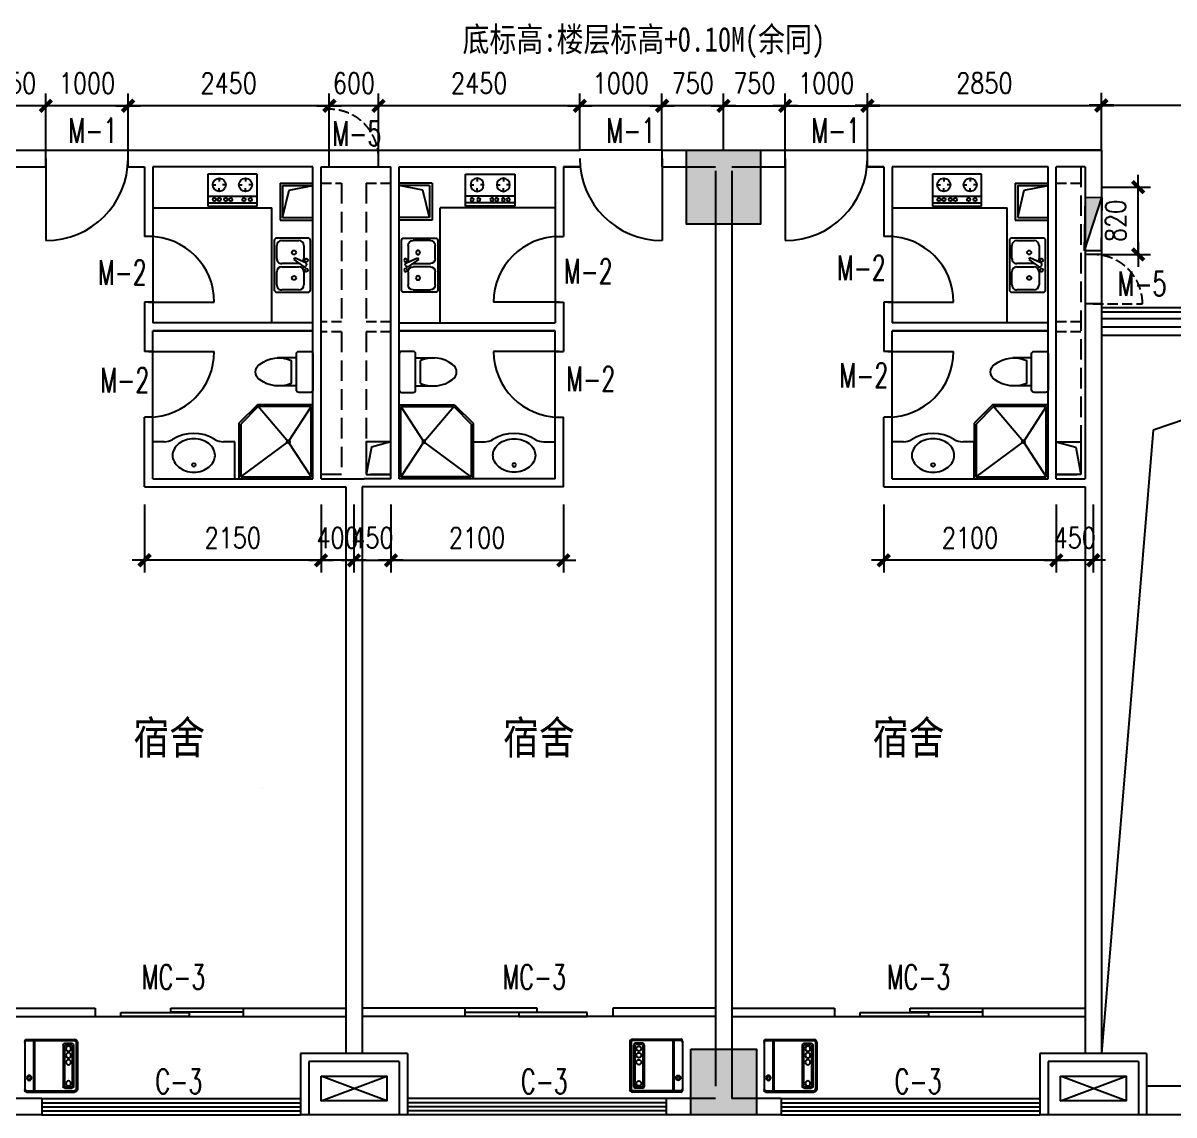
# Model space of a CAD drawing. Extents: x -357449 to -117302, y 127569 to 244935.
# Drawn here: x -295799 to -281788, y 207442 to 220742 of the extents above; entities that cross this region are included whole.
import ezdxf

# ---------------------------------------------------------------- set-up
doc = ezdxf.new("R2010")
doc.units = 0
doc.header["$MEASUREMENT"] = 0
doc.linetypes.add('DASH', pattern=[0.35, 0.25, -0.1])
doc.layers.get('0').update_dxf_attribs({"linetype": 'CONTINUOUS'})
doc.layers.get('DEFPOINTS').update_dxf_attribs({"linetype": 'CONTINUOUS'})
for name, color, linetype in [('1', 8, 'CONTINUOUS'), ('COLUMN', 4, 'CONTINUOUS'), ('DIM', 7, 'CONTINUOUS'), ('F', 31, 'CONTINUOUS'), ('JAJU', 8, 'CONTINUOUS'), ('PUB_TITLE', 4, 'CONTINUOUS'), ('WALL', 1, 'CONTINUOUS'), ('WINDOW', 4, 'CONTINUOUS'), ('WINDOWS', 4, 'CONTINUOUS'), ('阳台', 4, 'CONTINUOUS')]:
    doc.layers.add(name, color=color, linetype=linetype)
doc.layers.add('AXIS', color=3, linetype='CONTINUOUS', lineweight=9)
doc.styles.add('163', font='SimSun.ttf', dxfattribs={"width": 0.99})
doc.styles.add('CHINA', font='SimSun.ttf', dxfattribs={"width": 0.85, "height": 150})
doc.styles.add('DIM_FONT', font='SIMPLEX.shx', dxfattribs={"width": 0.8})
doc.styles.add('FS', font='txt.shx', dxfattribs={"width": 0.66, "height": 150, "bigfont": 'fs.shx'})
doc.styles.add('H1', font='SimSun.ttf')
doc.dimstyles.new('DIMN-200', dxfattribs={"dimtxt": 300, "dimasz": 1, "dimexe": 250, "dimexo": 0, "dimgap": 150, "dimtad": 1, "dimdec": 0, "dimdsep": 46, "dimtxsty": 'DIM_FONT', "dimblk": '_DIMX', "dimcen": 2.5, "dimclrd": 256, "dimclre": 256, "dimclrt": 4, "dimadec": 0, "dimazin": 0, "dimtfac": 1, "dimtdec": 0, "dimtix": 1, "dimtmove": 2, "dimatfit": 3, "dimldrblk": '_DIMX', "dimfxl": 0, "dimtolj": 1, "dimtzin": 0, "dimarcsym": 0})
doc.dimstyles.get("Standard").update_dxf_attribs({"dimtxt": 375, "dimasz": 1, "dimexe": 150, "dimexo": 0, "dimgap": 200, "dimtad": 1, "dimdec": 0, "dimzin": 0, "dimdsep": 46, "dimtxsty": 'DIM_FONT', "dimblk1": '_DIMX', "dimblk2": '_DIMX', "dimsah": 1, "dimcen": 200, "dimclrd": 256, "dimclre": 256, "dimclrt": 4, "dimadec": 0, "dimazin": 0, "dimtfac": 1, "dimtdec": 0, "dimtix": 1, "dimtmove": 2, "dimatfit": 3, "dimldrblk": '_DIMX', "dimfxl": 0, "dimtolj": 1, "dimtzin": 0, "dimarcsym": 0})

# ---------------------------------------------------------------- blocks, each defined once
blk = doc.blocks.new('_DIMX')
blk.add_line((-150, 0), (150, 0))
at = {"const_width": 50}
blk.add_lwpolyline([(-70, -70), (70, 70)], dxfattribs=at)
blk = doc.blocks.new('*D83')
at = {"linetype": 'ByBlock'}
for p, q in [((-273004, 219587), (-273004, 220285)), ((-268604, 219587), (-268604, 220285)), ((-273003, 220135), (-268605, 220135))]:
    blk.add_line(p, q, dxfattribs=at)
at = {"layer": 'DEFPOINTS', "color": 0, "linetype": 'ByBlock'}
for p in [(-268604, 220135), (-273004, 219587), (-268604, 219587)]:
    blk.add_point(p, dxfattribs=at)
at = {"linetype": 'ByBlock', "rotation": 180}
blk.add_blockref('_DIMX', (-273004, 220135), dxfattribs=at)
at = {"linetype": 'ByBlock'}
blk.add_blockref('_DIMX', (-268604, 220135), dxfattribs=at)
at = {"color": 4, "linetype": 'ByBlock', "insert": (-270804, 220410), "char_height": 250, "attachment_point": 5, "style": 'DIM_FONT'}
blk.add_mtext('\\A1;4400', dxfattribs=at)
blk = doc.blocks.new('A$C5E2968BE')
for p, q in [((0, 606), (0, 38)), ((16, 606), (16, 38)), ((622, 643), (38, 643)), ((622, 627), (38, 627)), ((48, 573), (48, 70)), ((64, 573), (64, 70)), ((155, 595), (70, 595)), ((155, 579), (70, 579)), ((161, 573), (161, 70)), ((177, 573), (177, 70)), ((525, 627), (525, 16)), ((536, 627), (536, 16)), ((643, 622), (643, 21)), ((622, 16), (38, 16)), ((622, 0), (38, 0)), ((155, 64), (70, 64)), ((155, 48), (70, 48))]:
    blk.add_line(p, q)
for centre, radius in [((111, 529), 30), ((111, 449), 30), ((111, 364), 30), ((590, 173), 30), ((590, 173), 19.3), ((111, 106), 30)]:
    blk.add_circle(centre, radius)
for centre, radius, start, end in [((38, 606), 37.5, 90, 180), ((38, 606), 21.4, 90, 180), ((70, 573), 21.4, 90, 180), ((155, 573), 21.4, 0, 90), ((622, 622), 21.4, 0, 90), ((622, 606), 21.4, 0, 90), ((38, 38), 37.5, 180, 270), ((38, 38), 21.4, 180, 270), ((70, 70), 21.4, 180, 270), ((155, 70), 21.4, 270, 0), ((622, 38), 21.4, 270, 0), ((622, 21), 21.4, 270, 0)]:
    blk.add_arc(centre, radius, start, end)
blk = doc.blocks.new('*D128')
at = {"linetype": 'ByBlock'}
for p, q in [((-282404, 219587), (-282404, 220279)), ((-281804, 219587), (-281804, 220279)), ((-282405, 220129), (-282406, 220129)), ((-281804, 220129), (-282404, 220129)), ((-281803, 220129), (-281802, 220129))]:
    blk.add_line(p, q, dxfattribs=at)
at = {"layer": 'DEFPOINTS', "color": 0, "linetype": 'ByBlock'}
for p in [(-282404, 220129), (-282404, 219587), (-281804, 219587)]:
    blk.add_point(p, dxfattribs=at)
at = {"linetype": 'ByBlock'}
blk.add_blockref('_DIMX', (-282404, 220129), dxfattribs=at)
at = {"linetype": 'ByBlock', "rotation": 180}
blk.add_blockref('_DIMX', (-281804, 220129), dxfattribs=at)
at = {"color": 4, "linetype": 'ByBlock', "insert": (-282104, 220404), "char_height": 250, "attachment_point": 5, "style": 'DIM_FONT'}
blk.add_mtext('\\A1;600', dxfattribs=at)
blk = doc.blocks.new('A$C13156595')
for p, q in [((900, 900), (0, 900)), ((0, 900), (0, 0)), ((877, 877), (22, 877)), ((22, 877), (22, 22)), ((300, 450), (22, 877)), ((877, 877), (300, 450)), ((877, 234), (877, 877)), ((900, 225), (900, 900)), ((22, 22), (300, 450)), ((300, 450), (666, 22)), ((666, 22), (877, 234)), ((675, 0), (900, 225)), ((0, 0), (675, 0)), ((22, 22), (666, 22))]:
    blk.add_line(p, q)
blk.add_circle((300, 450), 18.7)
blk = doc.blocks.new('A$C6F837C5C')
at = {"layer": '1'}
blk.add_lwpolyline([(259, 407, 0.078966), (157, 391, 0.088152), (76, 347, 0.105269), (19, 279, 0.121685), (0, 203, 0.121685), (19, 128, 0.105269), (76, 60, 0.088152), (157, 16, 0.078966), (259, 0, 0.078966), (360, 16, 0.088152), (441, 60, 0.105269), (498, 128, 0.121685), (517, 203, 0.121685), (498, 279, 0.105269), (441, 347, 0.088152), (360, 391, 0.078966)], format="xyb", close=True, dxfattribs=at)
blk.add_circle((259, 88), 22, dxfattribs=at)
blk = doc.blocks.new('A$C571F03B5')
for p, q in [((0, 470), (0, 30)), ((170, 500), (30, 500)), ((200, 30), (200, 470)), ((200, 420), (430, 420)), ((260, 110), (260, 390)), ((30, 0), (170, 0)), ((200, 80), (430, 80))]:
    blk.add_line(p, q)
for centre, radius, start, end in [((30, 470), 30, 90, 180), ((170, 470), 30, 0, 90), ((413, 23), 398, 53.3619, 112.5495), ((590, 250), 110, 303.4509, 56.5491), ((413, 477), 398, 247.4505, 306.6381), ((30, 30), 30, 180, 270), ((170, 30), 30, 270, 0)]:
    blk.add_arc(centre, radius, start, end)
at = {"style": 'DIM_FONT', "text_generation_flag": 4, "width": 0.8, "flags": 9}
for tag in ['YSIZE', 'XSIZE']:
    blk.add_attdef(tag, (0, 250), '', height=0.5, rotation=90, dxfattribs=at)
blk = doc.blocks.new('A$C58910DAE')
for p, q in [((0, 600), (0, 0)), ((390, 600), (0, 600)), ((270, 0), (270, 600)), ((350, 0), (350, 600)), ((390, 0), (390, 600)), ((50, 460), (90, 460)), ((130, 540), (130, 500)), ((210, 460), (170, 460)), ((130, 380), (130, 420)), ((130, 220), (130, 180)), ((0, 0), (390, 0)), ((50, 140), (90, 140)), ((130, 60), (130, 100)), ((210, 140), (170, 140))]:
    blk.add_line(p, q)
for centre, radius in [((130, 460), 80), ((310, 520), 20), ((310, 440), 20), ((310, 280), 20), ((130, 140), 80), ((310, 220), 20), ((310, 140), 20), ((310, 80), 20)]:
    blk.add_circle(centre, radius)
blk = doc.blocks.new('A$C54757736')
for p, q in [((630, 440), (30, 440)), ((0, 410), (0, 30)), ((30, 90), (30, 300)), ((90, 360), (250, 360)), ((299, 382), (241, 246)), ((259, 236), (347, 355)), ((310, 299), (310, 90)), ((328, 393), (342, 385)), ((350, 90), (350, 300)), ((410, 360), (570, 360)), ((630, 300), (630, 90)), ((660, 30), (660, 410)), ((241, 246), (259, 236)), ((250, 30), (90, 30)), ((570, 30), (410, 30)), ((30, 0), (630, 0))]:
    blk.add_line(p, q)
for centre, radius in [((270, 390), 20), ((390, 390), 20), ((175, 240), 25), ((485, 240), 25)]:
    blk.add_circle(centre, radius)
for centre, radius, start, end in [((30, 410), 30, 90, 180), ((630, 410), 30, 360, 90), ((90, 300), 60, 90, 180), ((250, 300), 60, 56.607, 90), ((318, 375), 20, 60, 159.4623), ((332, 367), 20, 320.5377, 60), ((410, 300), 60, 90, 180), ((570, 300), 60, 360, 90), ((30, 30), 30, 180, 270), ((90, 90), 60, 180, 270), ((250, 90), 60, 270, 360), ((410, 90), 60, 180, 270), ((570, 90), 60, 270, 360), ((630, 30), 30, 270, 360)]:
    blk.add_arc(centre, radius, start, end)
blk = doc.blocks.new('*D127')
at = {"linetype": 'ByBlock'}
for p, q in [((-286604, 219587), (-286604, 220279)), ((-285854, 219587), (-285854, 220279)), ((-286605, 220129), (-286606, 220129)), ((-285854, 220129), (-286604, 220129)), ((-285853, 220129), (-285852, 220129))]:
    blk.add_line(p, q, dxfattribs=at)
at = {"layer": 'DEFPOINTS', "color": 0, "linetype": 'ByBlock'}
for p in [(-286604, 220129), (-286604, 219587), (-285854, 219587)]:
    blk.add_point(p, dxfattribs=at)
at = {"linetype": 'ByBlock'}
blk.add_blockref('_DIMX', (-286604, 220129), dxfattribs=at)
at = {"linetype": 'ByBlock', "rotation": 180}
blk.add_blockref('_DIMX', (-285854, 220129), dxfattribs=at)
at = {"color": 4, "linetype": 'ByBlock', "insert": (-286229, 220404), "char_height": 250, "attachment_point": 5, "style": 'DIM_FONT'}
blk.add_mtext('\\A1;750', dxfattribs=at)
blk = doc.blocks.new('*D123')
at = {"linetype": 'ByBlock'}
for p, q in [((-284854, 219587), (-284854, 220279)), ((-282404, 219587), (-282404, 220279)), ((-282405, 220129), (-284853, 220129))]:
    blk.add_line(p, q, dxfattribs=at)
at = {"layer": 'DEFPOINTS', "color": 0, "linetype": 'ByBlock'}
for p in [(-284854, 220129), (-284854, 219587), (-282404, 219587)]:
    blk.add_point(p, dxfattribs=at)
at = {"linetype": 'ByBlock', "rotation": 180}
blk.add_blockref('_DIMX', (-284854, 220129), dxfattribs=at)
at = {"linetype": 'ByBlock'}
blk.add_blockref('_DIMX', (-282404, 220129), dxfattribs=at)
at = {"color": 4, "linetype": 'ByBlock', "insert": (-283629, 220404), "char_height": 250, "attachment_point": 5, "style": 'DIM_FONT'}
blk.add_mtext('\\A1;2450', dxfattribs=at)
blk = doc.blocks.new('*D126')
at = {"linetype": 'ByBlock'}
for p, q in [((-285854, 219587), (-285854, 220279)), ((-284854, 219587), (-284854, 220279)), ((-284855, 220129), (-285853, 220129))]:
    blk.add_line(p, q, dxfattribs=at)
at = {"layer": 'DEFPOINTS', "color": 0, "linetype": 'ByBlock'}
for p in [(-285854, 220129), (-285854, 219587), (-284854, 219587)]:
    blk.add_point(p, dxfattribs=at)
at = {"linetype": 'ByBlock', "rotation": 180}
blk.add_blockref('_DIMX', (-285854, 220129), dxfattribs=at)
at = {"linetype": 'ByBlock'}
blk.add_blockref('_DIMX', (-284854, 220129), dxfattribs=at)
at = {"color": 4, "linetype": 'ByBlock', "insert": (-285354, 220404), "char_height": 250, "attachment_point": 5, "style": 'DIM_FONT'}
blk.add_mtext('\\A1;1000', dxfattribs=at)
blk = doc.blocks.new('*D132')
at = {"linetype": 'ByBlock'}
for p, q in [((-277604, 219587), (-277604, 220279)), ((-276854, 219587), (-276854, 220279)), ((-277605, 220129), (-277606, 220129)), ((-277604, 220129), (-276854, 220129)), ((-276853, 220129), (-276852, 220129))]:
    blk.add_line(p, q, dxfattribs=at)
at = {"layer": 'DEFPOINTS', "color": 0, "linetype": 'ByBlock'}
for p in [(-276854, 220129), (-277604, 219587), (-276854, 219587)]:
    blk.add_point(p, dxfattribs=at)
at = {"linetype": 'ByBlock'}
blk.add_blockref('_DIMX', (-277604, 220129), dxfattribs=at)
at = {"linetype": 'ByBlock', "rotation": 180}
blk.add_blockref('_DIMX', (-276854, 220129), dxfattribs=at)
at = {"color": 4, "linetype": 'ByBlock', "insert": (-277229, 220404), "char_height": 250, "attachment_point": 5, "style": 'DIM_FONT'}
blk.add_mtext('\\A1;750', dxfattribs=at)
blk = doc.blocks.new('*D130')
at = {"linetype": 'ByBlock'}
for p, q in [((-279354, 219587), (-279354, 220279)), ((-278354, 219587), (-278354, 220279)), ((-278355, 220129), (-279353, 220129))]:
    blk.add_line(p, q, dxfattribs=at)
at = {"layer": 'DEFPOINTS', "color": 0, "linetype": 'ByBlock'}
for p in [(-279354, 220129), (-279354, 219587), (-278354, 219587)]:
    blk.add_point(p, dxfattribs=at)
at = {"linetype": 'ByBlock', "rotation": 180}
blk.add_blockref('_DIMX', (-279354, 220129), dxfattribs=at)
at = {"linetype": 'ByBlock'}
blk.add_blockref('_DIMX', (-278354, 220129), dxfattribs=at)
at = {"color": 4, "linetype": 'ByBlock', "insert": (-278854, 220404), "char_height": 250, "attachment_point": 5, "style": 'DIM_FONT'}
blk.add_mtext('\\A1;1000', dxfattribs=at)
blk = doc.blocks.new('*D122')
at = {"linetype": 'ByBlock'}
for p, q in [((-281804, 219587), (-281804, 220279)), ((-279354, 219587), (-279354, 220279)), ((-279355, 220129), (-281803, 220129))]:
    blk.add_line(p, q, dxfattribs=at)
at = {"layer": 'DEFPOINTS', "color": 0, "linetype": 'ByBlock'}
for p in [(-281804, 220129), (-281804, 219587), (-279354, 219587)]:
    blk.add_point(p, dxfattribs=at)
at = {"linetype": 'ByBlock', "rotation": 180}
blk.add_blockref('_DIMX', (-281804, 220129), dxfattribs=at)
at = {"linetype": 'ByBlock'}
blk.add_blockref('_DIMX', (-279354, 220129), dxfattribs=at)
at = {"color": 4, "linetype": 'ByBlock', "insert": (-280579, 220404), "char_height": 250, "attachment_point": 5, "style": 'DIM_FONT'}
blk.add_mtext('\\A1;2450', dxfattribs=at)
blk = doc.blocks.new('*D131')
at = {"linetype": 'ByBlock'}
for p, q in [((-278354, 219587), (-278354, 220279)), ((-277604, 219587), (-277604, 220279)), ((-278355, 220129), (-278356, 220129)), ((-277604, 220129), (-278354, 220129)), ((-277603, 220129), (-277602, 220129))]:
    blk.add_line(p, q, dxfattribs=at)
at = {"layer": 'DEFPOINTS', "color": 0, "linetype": 'ByBlock'}
for p in [(-278354, 220129), (-278354, 219587), (-277604, 219587)]:
    blk.add_point(p, dxfattribs=at)
at = {"linetype": 'ByBlock'}
blk.add_blockref('_DIMX', (-278354, 220129), dxfattribs=at)
at = {"linetype": 'ByBlock', "rotation": 180}
blk.add_blockref('_DIMX', (-277604, 220129), dxfattribs=at)
at = {"color": 4, "linetype": 'ByBlock', "insert": (-277979, 220404), "char_height": 250, "attachment_point": 5, "style": 'DIM_FONT'}
blk.add_mtext('\\A1;750', dxfattribs=at)
blk = doc.blocks.new('*D129')
at = {"linetype": 'ByBlock'}
for p, q in [((-275854, 219587), (-275854, 220281)), ((-273004, 219587), (-273004, 220281)), ((-275853, 220131), (-273005, 220131))]:
    blk.add_line(p, q, dxfattribs=at)
at = {"layer": 'DEFPOINTS', "color": 0, "linetype": 'ByBlock'}
for p in [(-273004, 220131), (-275854, 219587), (-273004, 219587)]:
    blk.add_point(p, dxfattribs=at)
at = {"linetype": 'ByBlock', "rotation": 180}
blk.add_blockref('_DIMX', (-275854, 220131), dxfattribs=at)
at = {"linetype": 'ByBlock'}
blk.add_blockref('_DIMX', (-273004, 220131), dxfattribs=at)
at = {"color": 4, "linetype": 'ByBlock', "insert": (-274429, 220406), "char_height": 250, "attachment_point": 5, "style": 'DIM_FONT'}
blk.add_mtext('\\A1;2850', dxfattribs=at)
blk = doc.blocks.new('*D133')
at = {"linetype": 'ByBlock'}
for p, q in [((-276854, 219587), (-276854, 220279)), ((-275854, 219587), (-275854, 220279)), ((-276853, 220129), (-275855, 220129))]:
    blk.add_line(p, q, dxfattribs=at)
at = {"layer": 'DEFPOINTS', "color": 0, "linetype": 'ByBlock'}
for p in [(-275854, 220129), (-276854, 219587), (-275854, 219587)]:
    blk.add_point(p, dxfattribs=at)
at = {"linetype": 'ByBlock', "rotation": 180}
blk.add_blockref('_DIMX', (-276854, 220129), dxfattribs=at)
at = {"linetype": 'ByBlock'}
blk.add_blockref('_DIMX', (-275854, 220129), dxfattribs=at)
at = {"color": 4, "linetype": 'ByBlock', "insert": (-276354, 220404), "char_height": 250, "attachment_point": 5, "style": 'DIM_FONT'}
blk.add_mtext('\\A1;1000', dxfattribs=at)
blk = doc.blocks.new('*D668')
at = {"linetype": 'ByBlock'}
for p, q in [((-290654, 215272), (-290654, 214443)), ((-288554, 215272), (-288554, 214443)), ((-290653, 214593), (-288555, 214593))]:
    blk.add_line(p, q, dxfattribs=at)
at = {"layer": 'DEFPOINTS', "color": 0, "linetype": 'ByBlock'}
for p in [(-290654, 215272), (-288554, 215272), (-288554, 214593)]:
    blk.add_point(p, dxfattribs=at)
at = {"linetype": 'ByBlock', "rotation": 180}
blk.add_blockref('_DIMX', (-290654, 214593), dxfattribs=at)
at = {"linetype": 'ByBlock'}
blk.add_blockref('_DIMX', (-288554, 214593), dxfattribs=at)
at = {"color": 4, "linetype": 'ByBlock', "insert": (-289604, 214868), "char_height": 250, "attachment_point": 5, "style": 'DIM_FONT'}
blk.add_mtext('\\A1;2100', dxfattribs=at)
blk = doc.blocks.new('*D666')
at = {"linetype": 'ByBlock'}
for p, q in [((-291104, 215272), (-291104, 214443)), ((-290654, 215272), (-290654, 214443)), ((-291105, 214593), (-291106, 214593)), ((-291104, 214593), (-290654, 214593)), ((-290653, 214593), (-290652, 214593))]:
    blk.add_line(p, q, dxfattribs=at)
at = {"layer": 'DEFPOINTS', "color": 0, "linetype": 'ByBlock'}
for p in [(-291104, 215272), (-290654, 215272), (-290654, 214593)]:
    blk.add_point(p, dxfattribs=at)
at = {"linetype": 'ByBlock'}
blk.add_blockref('_DIMX', (-291104, 214593), dxfattribs=at)
at = {"linetype": 'ByBlock', "rotation": 180}
blk.add_blockref('_DIMX', (-290654, 214593), dxfattribs=at)
at = {"color": 4, "linetype": 'ByBlock', "insert": (-290879, 214868), "char_height": 250, "attachment_point": 5, "style": 'DIM_FONT'}
blk.add_mtext('\\A1;450', dxfattribs=at)
blk = doc.blocks.new('*D667')
at = {"linetype": 'ByBlock'}
for p, q in [((-293654, 215272), (-293654, 214443)), ((-291504, 215272), (-291504, 214443)), ((-291505, 214593), (-293653, 214593))]:
    blk.add_line(p, q, dxfattribs=at)
at = {"layer": 'DEFPOINTS', "color": 0, "linetype": 'ByBlock'}
for p in [(-293654, 215272), (-291504, 215272), (-293654, 214593)]:
    blk.add_point(p, dxfattribs=at)
at = {"linetype": 'ByBlock', "rotation": 180}
blk.add_blockref('_DIMX', (-293654, 214593), dxfattribs=at)
at = {"linetype": 'ByBlock'}
blk.add_blockref('_DIMX', (-291504, 214593), dxfattribs=at)
at = {"color": 4, "linetype": 'ByBlock', "insert": (-292579, 214868), "char_height": 250, "attachment_point": 5, "style": 'DIM_FONT'}
blk.add_mtext('\\A1;2150', dxfattribs=at)
blk = doc.blocks.new('*D665')
at = {"linetype": 'ByBlock'}
for p, q in [((-291504, 215272), (-291504, 214443)), ((-291104, 215272), (-291104, 214443)), ((-291505, 214593), (-291506, 214593)), ((-291104, 214593), (-291504, 214593)), ((-291103, 214593), (-291102, 214593))]:
    blk.add_line(p, q, dxfattribs=at)
at = {"layer": 'DEFPOINTS', "color": 0, "linetype": 'ByBlock'}
for p in [(-291504, 215272), (-291104, 215272), (-291504, 214593)]:
    blk.add_point(p, dxfattribs=at)
at = {"linetype": 'ByBlock'}
blk.add_blockref('_DIMX', (-291504, 214593), dxfattribs=at)
at = {"linetype": 'ByBlock', "rotation": 180}
blk.add_blockref('_DIMX', (-291104, 214593), dxfattribs=at)
at = {"color": 4, "linetype": 'ByBlock', "insert": (-291304, 214868), "char_height": 250, "attachment_point": 5, "style": 'DIM_FONT'}
blk.add_mtext('\\A1;400', dxfattribs=at)
blk = doc.blocks.new('*D679')
at = {"linetype": 'ByBlock'}
for p, q in [((-275654, 215272), (-275654, 214443)), ((-273554, 215272), (-273554, 214443)), ((-273555, 214593), (-275653, 214593))]:
    blk.add_line(p, q, dxfattribs=at)
at = {"layer": 'DEFPOINTS', "color": 0, "linetype": 'ByBlock'}
for p in [(-275654, 215272), (-273554, 215272), (-275654, 214593)]:
    blk.add_point(p, dxfattribs=at)
at = {"linetype": 'ByBlock', "rotation": 180}
blk.add_blockref('_DIMX', (-275654, 214593), dxfattribs=at)
at = {"linetype": 'ByBlock'}
blk.add_blockref('_DIMX', (-273554, 214593), dxfattribs=at)
at = {"color": 4, "linetype": 'ByBlock', "insert": (-274604, 214868), "char_height": 250, "attachment_point": 5, "style": 'DIM_FONT'}
blk.add_mtext('\\A1;2100', dxfattribs=at)
blk = doc.blocks.new('*D680')
at = {"linetype": 'ByBlock'}
for p, q in [((-273554, 215272), (-273554, 214443)), ((-273104, 215272), (-273104, 214443)), ((-273555, 214593), (-273556, 214593)), ((-273104, 214593), (-273554, 214593)), ((-273103, 214593), (-273102, 214593))]:
    blk.add_line(p, q, dxfattribs=at)
at = {"layer": 'DEFPOINTS', "color": 0, "linetype": 'ByBlock'}
for p in [(-273554, 215272), (-273104, 215272), (-273554, 214593)]:
    blk.add_point(p, dxfattribs=at)
at = {"linetype": 'ByBlock'}
blk.add_blockref('_DIMX', (-273554, 214593), dxfattribs=at)
at = {"linetype": 'ByBlock', "rotation": 180}
blk.add_blockref('_DIMX', (-273104, 214593), dxfattribs=at)
at = {"color": 4, "linetype": 'ByBlock', "insert": (-273329, 214868), "char_height": 250, "attachment_point": 5, "style": 'DIM_FONT'}
blk.add_mtext('\\A1;450', dxfattribs=at)
blk = doc.blocks.new('A$C7A4B52A7')
at = {"layer": '1'}
for p, q in [((35324, 3), (35333, 653)), ((35324, 3), (35533, 650)), ((35333, 653), (35533, 650)), ((35533, 650), (35524, 0)), ((35524, 0), (35324, 3))]:
    blk.add_line(p, q, dxfattribs=at)
blk.add_solid([(35325, 6), (35334, 652), (35530, 647)], dxfattribs=at)
blk = doc.blocks.new('*D1244')
at = {"linetype": 'ByBlock'}
for p, q in [((-284216, 218742), (-283618, 218742)), ((-283768, 217923), (-283768, 218741)), ((-284216, 217922), (-283618, 217922))]:
    blk.add_line(p, q, dxfattribs=at)
at = {"layer": 'DEFPOINTS', "color": 0, "linetype": 'ByBlock'}
for p in [(-284216, 218742), (-283768, 218742), (-284216, 217922)]:
    blk.add_point(p, dxfattribs=at)
at = {"linetype": 'ByBlock'}
for p, rotation in [((-283768, 218742), 90), ((-283768, 217922), 270)]:
    blk.add_blockref('_DIMX', p, dxfattribs=dict(at, rotation=rotation))
at = {"color": 4, "linetype": 'ByBlock', "insert": (-284043, 218332), "char_height": 250, "attachment_point": 5, "rotation": 90, "style": 'DIM_FONT'}
blk.add_mtext('\\A1;820', dxfattribs=at)
blk = doc.blocks.new('建筑图签')
blk.add_hatch(color=1).paths.add_polyline_path([(17613, 265235, 1), (17464, 265235, 1)])
at = {"color": 7}
for p, q in [((14195, 267006), (24261, 267006)), ((14195, 262510), (14195, 267006)), ((24261, 262510), (14195, 262510)), ((14434, 266767), (24023, 266767)), ((14434, 262748), (14434, 266767)), ((24023, 262748), (14434, 262748)), ((14438, 264885), (24018, 264885)), ((24023, 266767), (24023, 262748)), ((24261, 267006), (24261, 262510))]:
    blk.add_line(p, q, dxfattribs=at)
at = {"color": 3, "style": '163'}
for s, height, p in [('中国建筑行业网络家园；因为专业，所以完美', 275.56, (15132, 264239)), ('=', 600, (16203, 265959)), ('编辑部：ivpinfo@service.netease.com', 244.94, (16480, 263563)), ('网易  NETEASE ', 480, (16996, 266022))]:
    blk.add_text(s, height=height, dxfattribs=at).set_placement(p)
at = {"color": 1, "style": '163'}
for s, height, p in [('网易  建筑   co.163.com', 340.2, (16338, 265073)), ('本图纸由浩辰ICAD软件提供技术支持', 222.9, (16888, 262972))]:
    blk.add_text(s, height=height, dxfattribs=at).set_placement(p)
at = {"color": 3, "style": '163', "text_generation_flag": 2}
blk.add_text('=', height=600, dxfattribs=at).set_placement((22253, 265959))
blk = doc.blocks.new('建筑图签0')
at = {"layer": 'PUB_TITLE', "color": 9, "linetype": 'Continuous'}
blk.add_blockref('建筑图签', (-14195, -267006), dxfattribs=at)

msp = doc.modelspace()

# ---------------------------------------------------------------- hatches: boundary and pattern name
at = {"layer": 'COLUMN'}
h = msp.add_hatch(color=256, dxfattribs=at)
h.paths.add_polyline_path([(-287270.51, 219191.93), (-287720.51, 219191.93), (-287720.51, 218741.93), (-287270.51, 218741.93)])
h.paths.add_polyline_path([(-287270.51, 218741.93), (-286820.51, 218741.93), (-286820.51, 219191.93), (-287270.51, 219191.93)])
h.paths.add_polyline_path([(-287270.51, 218741.93), (-287270.51, 218291.93), (-286820.51, 218291.93), (-286820.51, 218741.93)])
h.paths.add_polyline_path([(-287270.51, 218741.93), (-287720.51, 218741.93), (-287720.51, 218291.93), (-287270.51, 218291.93)])
msp.add_hatch(color=256, dxfattribs=at).paths.add_polyline_path([(-287670.51, 207441.93), (-286870.51, 207441.93), (-286870.51, 208241.93), (-287670.51, 208241.93)])

# ---------------------------------------------------------------- linework, layer by layer
at = {"layer": '1'}
for p, q in [((-292070.51, 218991.93), (-292070.51, 219191.93)), ((-291470.51, 218991.93), (-291470.51, 219191.93)), ((-292670.51, 218791.93), (-292670.51, 218791.93)), ((-292670.51, 218791.93), (-292670.51, 218341.93)), ((-292670.51, 218791.93), (-292270.51, 218791.93)), ((-292640.51, 218761.93), (-292640.51, 218371.93)), ((-292640.51, 218761.93), (-292270.51, 218761.93)), ((-292560.45, 218707.49), (-292270.51, 218761.93)), ((-290820.51, 218791.93), (-291220.51, 218791.93)), ((-290930.57, 218707.49), (-291220.51, 218761.93)), ((-290850.51, 218761.93), (-291220.51, 218761.93)), ((-290850.51, 218761.93), (-290850.51, 218371.93)), ((-290820.51, 218791.93), (-290820.51, 218341.93)), ((-283720.51, 218791.93), (-283320.51, 218791.93)), ((-283720.51, 218791.93), (-283720.51, 218341.93)), ((-283720.51, 218791.93), (-283720.51, 218791.93)), ((-283690.51, 218761.93), (-283320.51, 218761.93)), ((-283690.51, 218761.93), (-283690.51, 218371.93)), ((-283610.45, 218707.49), (-283320.51, 218761.93)), ((-292640.51, 218371.93), (-292560.45, 218707.49)), ((-290850.51, 218371.93), (-290930.57, 218707.49)), ((-283690.51, 218371.93), (-283610.45, 218707.49)), ((-294220.51, 218491.93), (-292770.51, 218491.93)), ((-292770.51, 217091.93), (-292770.51, 218491.93)), ((-290720.51, 217091.93), (-290720.51, 218491.93)), ((-289320.51, 218491.93), (-290720.51, 218491.93)), ((-285220.51, 218491.93), (-283820.51, 218491.93)), ((-283820.51, 217091.93), (-283820.51, 218491.93)), ((-292670.51, 218341.93), (-292270.51, 218341.93)), ((-292640.51, 218371.93), (-292270.51, 218371.93)), ((-290850.51, 218371.93), (-291220.51, 218371.93)), ((-290820.51, 218341.93), (-291220.51, 218341.93)), ((-283720.51, 218341.93), (-283320.51, 218341.93)), ((-283690.51, 218371.93), (-283320.51, 218371.93)), ((-282670.51, 217921.93), (-282870.51, 217921.93)), ((-282670.51, 217321.93), (-282870.51, 217321.93)), ((-278670.51, 216941.93), (-282040.83, 215781.77)), ((-282040.83, 215781.77), (-282670.51, 208191.93)), ((-294081.07, 215641.93), (-294220.51, 215641.93)), ((-293220.51, 215641.93), (-293359.96, 215641.93)), ((-293220.51, 215191.93), (-293220.51, 215641.93)), ((-290320.51, 215641.93), (-290181.07, 215641.93)), ((-290320.51, 215191.93), (-290320.51, 215641.93)), ((-289459.96, 215641.93), (-289320.51, 215641.93)), ((-285081.07, 215641.93), (-285220.51, 215641.93)), ((-284220.51, 215641.93), (-284359.96, 215641.93)), ((-284220.51, 215191.93), (-284220.51, 215641.93)), ((-291370.51, 207613.2), (-292170.51, 207913.2)), ((-292170.51, 207613.2), (-291370.51, 207913.2)), ((-282370.51, 207613.2), (-283170.51, 207913.2)), ((-283170.51, 207613.2), (-282370.51, 207913.2))]:
    msp.add_line(p, q, dxfattribs=at)
for points in [[(-292170.51, 207913.2), (-291370.51, 207913.2), (-291370.51, 207613.2), (-292170.51, 207613.2)], [(-283170.51, 207913.2), (-282370.51, 207913.2), (-282370.51, 207613.2), (-283170.51, 207613.2)]]:
    msp.add_lwpolyline(points, close=True, dxfattribs=at)
for centre, radius, start, end in [((-294081.07, 215841.93), 200, 270, 301.002719), ((-293720.51, 215241.93), 500, 58.997281, 121.002719), ((-293359.96, 215841.93), 200, 238.997281, 270), ((-290181.07, 215841.93), 200, 270, 301.002719), ((-289820.51, 215241.93), 500, 58.997281, 121.002719), ((-289459.96, 215841.93), 200, 238.997281, 270), ((-285081.07, 215841.93), 200, 270, 301.002719), ((-284720.51, 215241.93), 500, 58.997281, 121.002719), ((-284359.96, 215841.93), 200, 238.997281, 270)]:
    msp.add_arc(centre, radius, start, end, dxfattribs=at)
at = {"layer": 'COLUMN'}
for points in [[(-287720.51, 219191.93), (-286820.51, 219191.93), (-286820.51, 218291.93), (-287720.51, 218291.93)], [(-287670.51, 208241.93), (-286870.51, 208241.93), (-286870.51, 207441.93), (-287670.51, 207441.93)]]:
    msp.add_lwpolyline(points, close=True, dxfattribs=at)
at = {"layer": 'JAJU', "color": 8}
for p, q in [((-278670.51, 217271.93), (-282670.51, 217271.93)), ((-278670.51, 217221.93), (-282670.51, 217221.93)), ((-295570.51, 207641.93), (-292420.51, 207641.93)), ((-295570.51, 207591.93), (-292420.51, 207591.93)), ((-287970.51, 207641.93), (-291120.51, 207641.93)), ((-287970.51, 207591.93), (-291120.51, 207591.93)), ((-286570.51, 207641.93), (-283420.51, 207641.93)), ((-286570.51, 207591.93), (-283420.51, 207591.93))]:
    msp.add_line(p, q, dxfattribs=at)
at = {"layer": 'WALL'}
for p, q in [((-297020.51, 219191.93), (-295495.51, 219191.93)), ((-295520.51, 218991.93), (-295520.51, 219191.93)), ((-294520.51, 219191.93), (-289020.51, 219191.93)), ((-294520.51, 218991.93), (-294520.51, 219191.93)), ((-288020.51, 218991.93), (-288020.51, 219191.93)), ((-288020.51, 219191.93), (-286495.51, 219191.93)), ((-286520.51, 218991.93), (-286520.51, 219191.93)), ((-285520.51, 218991.93), (-285520.51, 219191.93)), ((-285520.51, 218991.93), (-285520.51, 219191.93)), ((-285520.51, 219191.93), (-282670.51, 219191.93)), ((-282670.51, 219191.93), (-285520.51, 219191.93)), ((-282670.51, 219191.93), (-282670.51, 208191.93)), ((-296170.51, 218991.93), (-295520.51, 218991.93)), ((-294520.51, 218991.93), (-294320.51, 218991.93)), ((-294320.51, 218991.93), (-294320.51, 218141.93)), ((-292270.51, 218991.93), (-294220.51, 218991.93)), ((-294220.51, 218991.93), (-294220.51, 218141.93)), ((-292270.51, 215191.93), (-292270.51, 218991.93)), ((-292170.51, 218991.93), (-291320.51, 218991.93)), ((-292170.51, 215191.93), (-292170.51, 218991.93)), ((-291320.51, 215191.93), (-291320.51, 218991.93)), ((-291220.51, 218991.93), (-289320.51, 218991.93)), ((-291220.51, 215191.93), (-291220.51, 218991.93)), ((-289320.51, 218991.93), (-289320.51, 218141.93)), ((-289020.51, 218991.93), (-289220.51, 218991.93)), ((-289220.51, 218991.93), (-289020.51, 218991.93)), ((-289220.51, 218991.93), (-289220.51, 218141.93)), ((-288020.51, 218991.93), (-287370.51, 218991.93)), ((-287370.51, 218941.93), (-287370.51, 207791.93)), ((-287170.51, 218991.93), (-286520.51, 218991.93)), ((-287170.51, 218941.93), (-287170.51, 207641.93)), ((-285320.51, 218991.93), (-285520.51, 218991.93)), ((-285520.51, 218991.93), (-285320.51, 218991.93)), ((-285320.51, 218991.93), (-285320.51, 218141.93)), ((-285220.51, 218991.93), (-285220.51, 218141.93)), ((-283320.51, 218991.93), (-285220.51, 218991.93)), ((-283320.51, 215191.93), (-283320.51, 218991.93)), ((-283220.51, 215191.93), (-283220.51, 218991.93)), ((-282870.51, 218991.93), (-283220.51, 218991.93)), ((-282870.51, 218991.93), (-282870.51, 217091.93)), ((-294220.51, 218141.93), (-294320.51, 218141.93)), ((-289320.51, 218141.93), (-289220.51, 218141.93)), ((-285220.51, 218141.93), (-285320.51, 218141.93)), ((-294220.51, 217341.93), (-294320.51, 217341.93)), ((-294320.51, 217341.93), (-294320.51, 216741.93)), ((-294220.51, 217341.93), (-294220.51, 217091.93)), ((-289320.51, 217341.93), (-289220.51, 217341.93)), ((-289320.51, 217341.93), (-289320.51, 217091.93)), ((-289220.51, 217341.93), (-289220.51, 216741.93)), ((-285320.51, 217341.93), (-285320.51, 216741.93)), ((-285220.51, 217341.93), (-285320.51, 217341.93)), ((-285220.51, 217341.93), (-285220.51, 217091.93)), ((-292270.51, 217091.93), (-294220.51, 217091.93)), ((-291220.51, 217091.93), (-289320.51, 217091.93)), ((-283320.51, 217091.93), (-285220.51, 217091.93)), ((-282870.51, 217091.93), (-282870.51, 215191.93)), ((-294220.51, 216991.93), (-292270.51, 216991.93)), ((-292270.51, 216991.93), (-294220.51, 216991.93)), ((-294220.51, 216741.93), (-294220.51, 216991.93)), ((-291220.51, 216991.93), (-289320.51, 216991.93)), ((-289320.51, 216991.93), (-291220.51, 216991.93)), ((-289320.51, 216741.93), (-289320.51, 216991.93)), ((-285220.51, 216991.93), (-283320.51, 216991.93)), ((-283320.51, 216991.93), (-285220.51, 216991.93)), ((-285220.51, 216741.93), (-285220.51, 216991.93)), ((-294220.51, 216741.93), (-294320.51, 216741.93)), ((-289320.51, 216741.93), (-289220.51, 216741.93)), ((-285220.51, 216741.93), (-285320.51, 216741.93)), ((-294220.51, 215941.93), (-294320.51, 215941.93)), ((-294320.51, 215091.93), (-294320.51, 215941.93)), ((-294220.51, 215191.93), (-294220.51, 215941.93)), ((-289320.51, 215941.93), (-289220.51, 215941.93)), ((-289320.51, 215191.93), (-289320.51, 215941.93)), ((-289220.51, 215091.93), (-289220.51, 215941.93)), ((-285320.51, 215091.93), (-285320.51, 215941.93)), ((-285220.51, 215941.93), (-285320.51, 215941.93)), ((-285220.51, 215191.93), (-285220.51, 215941.93)), ((-294320.51, 215091.93), (-291870.51, 215091.93)), ((-294220.51, 215191.93), (-292270.51, 215191.93)), ((-292170.51, 215191.93), (-291645.51, 215191.93)), ((-292170.51, 215191.93), (-291895.51, 215191.93)), ((-291870.51, 215091.93), (-291870.51, 208191.93)), ((-291670.51, 215091.93), (-291670.51, 208191.93)), ((-289220.51, 215091.93), (-291670.51, 215091.93)), ((-291320.51, 215191.93), (-291645.51, 215191.93)), ((-289320.51, 215191.93), (-291220.51, 215191.93)), ((-285320.51, 215091.93), (-282870.51, 215091.93)), ((-285220.51, 215191.93), (-283320.51, 215191.93)), ((-283220.51, 215191.93), (-282870.51, 215191.93)), ((-282870.51, 215091.93), (-282870.51, 208191.93)), ((-291120.51, 208191.93), (-292420.51, 208191.93)), ((-292420.51, 208191.93), (-292420.51, 207441.93)), ((-291220.51, 208091.93), (-292320.51, 208091.93)), ((-292320.51, 208091.93), (-292320.51, 207441.93)), ((-291220.51, 208091.93), (-291220.51, 207441.93)), ((-291120.51, 208191.93), (-291120.51, 207441.93)), ((-282120.51, 208191.93), (-283420.51, 208191.93)), ((-283420.51, 208191.93), (-283420.51, 207441.93)), ((-282220.51, 208091.93), (-283320.51, 208091.93)), ((-283320.51, 208091.93), (-283320.51, 207441.93)), ((-282220.51, 208091.93), (-282220.51, 207441.93)), ((-282120.51, 208191.93), (-282120.51, 207441.93)), ((-295570.51, 207641.93), (-296170.51, 207641.93)), ((-295570.51, 207641.93), (-295570.51, 207441.93)), ((-287370.51, 207641.93), (-287970.51, 207641.93)), ((-287970.51, 207641.93), (-287970.51, 207441.93)), ((-286570.51, 207641.93), (-287170.51, 207641.93)), ((-286570.51, 207641.93), (-286570.51, 207441.93)), ((-295570.51, 207441.93), (-296970.51, 207441.93)), ((-295570.51, 207441.93), (-296670.51, 207441.93)), ((-292320.51, 207441.93), (-292420.51, 207441.93)), ((-291120.51, 207441.93), (-291220.51, 207441.93)), ((-286570.51, 207441.93), (-287970.51, 207441.93)), ((-286570.51, 207441.93), (-287670.51, 207441.93)), ((-283320.51, 207441.93), (-283420.51, 207441.93)), ((-282120.51, 207441.93), (-282220.51, 207441.93))]:
    msp.add_line(p, q, dxfattribs=at)
at = {"layer": 'WINDOW'}
for p, q in [((-294920.51, 208641.93), (-293120.51, 208641.93)), ((-288620.51, 208641.93), (-290420.51, 208641.93)), ((-285920.51, 208641.93), (-284120.51, 208641.93))]:
    msp.add_line(p, q, dxfattribs=at)
at = {"layer": 'WINDOWS'}
for p, q in [((-295520.51, 219191.93), (-294520.51, 219191.93)), ((-288020.51, 219191.93), (-289020.51, 219191.93)), ((-286520.51, 219191.93), (-285520.51, 219191.93)), ((-295520.51, 219091.93), (-295520.51, 218091.93)), ((-288020.51, 219091.93), (-288020.51, 218091.93)), ((-286520.51, 219091.93), (-286520.51, 218091.93)), ((-294220.51, 218141.93), (-294220.51, 217341.93)), ((-289320.51, 218141.93), (-289320.51, 217341.93)), ((-285220.51, 218141.93), (-285220.51, 217341.93)), ((-294270.51, 217341.93), (-293470.51, 217341.93)), ((-289270.51, 217341.93), (-290070.51, 217341.93)), ((-285270.51, 217341.93), (-284470.51, 217341.93)), ((-282670.51, 217141.93), (-278670.51, 217141.93)), ((-282670.51, 217041.93), (-278670.51, 217041.93)), ((-282670.51, 216941.93), (-278670.51, 216941.93)), ((-294270.51, 216741.93), (-293470.51, 216741.93)), ((-294220.51, 215941.93), (-294220.51, 216741.93)), ((-289270.51, 216741.93), (-290070.51, 216741.93)), ((-289320.51, 215941.93), (-289320.51, 216741.93)), ((-285270.51, 216741.93), (-284470.51, 216741.93)), ((-285220.51, 215941.93), (-285220.51, 216741.93)), ((-291320.51, 215641.93), (-291557.41, 215576.21)), ((-283220.51, 215641.93), (-282983.61, 215576.21)), ((-291557.41, 215576.21), (-291620.51, 215241.93)), ((-282983.61, 215576.21), (-282920.51, 215241.93)), ((-296170.51, 208741.93), (-294920.51, 208741.93)), ((-296170.51, 208641.93), (-294920.51, 208641.93)), ((-294920.51, 208741.93), (-294920.51, 208641.93)), ((-293120.51, 208741.93), (-291870.51, 208741.93)), ((-293120.51, 208741.93), (-293120.51, 208641.93)), ((-293120.51, 208641.93), (-291870.51, 208641.93)), ((-290420.51, 208741.93), (-291670.51, 208741.93)), ((-290420.51, 208641.93), (-291670.51, 208641.93)), ((-290420.51, 208741.93), (-290420.51, 208641.93)), ((-287370.51, 208741.93), (-288620.51, 208741.93)), ((-288620.51, 208741.93), (-288620.51, 208641.93)), ((-287370.51, 208641.93), (-288620.51, 208641.93)), ((-287170.51, 208741.93), (-285920.51, 208741.93)), ((-287170.51, 208641.93), (-285920.51, 208641.93)), ((-285920.51, 208741.93), (-285920.51, 208641.93)), ((-284120.51, 208741.93), (-282870.51, 208741.93)), ((-284120.51, 208741.93), (-284120.51, 208641.93)), ((-284120.51, 208641.93), (-282870.51, 208641.93)), ((-278670.51, 207791.93), (-282120.51, 207791.93)), ((-295570.51, 207541.93), (-292420.51, 207541.93)), ((-287970.51, 207541.93), (-291120.51, 207541.93)), ((-286570.51, 207541.93), (-283420.51, 207541.93)), ((-295570.51, 207491.93), (-292420.51, 207491.93)), ((-295570.51, 207441.93), (-292420.51, 207441.93)), ((-291220.51, 207441.93), (-292320.51, 207441.93)), ((-287970.51, 207491.93), (-291120.51, 207491.93)), ((-287970.51, 207441.93), (-291120.51, 207441.93)), ((-286570.51, 207491.93), (-283420.51, 207491.93)), ((-286570.51, 207441.93), (-283420.51, 207441.93)), ((-282220.51, 207441.93), (-283320.51, 207441.93)), ((-278670.51, 207441.93), (-282120.51, 207441.93))]:
    msp.add_line(p, q, dxfattribs=at)
for points in [[(-291620.51, 215241.93), (-291320.51, 215241.93), (-291320.51, 215641.93), (-291620.51, 215641.93)], [(-282920.51, 215241.93), (-283220.51, 215241.93), (-283220.51, 215641.93), (-282920.51, 215641.93)], [(-294608.19, 208690.66), (-293778.05, 208690.66), (-293778.05, 208641.93), (-294608.19, 208641.93)], [(-294000.2, 208741.93), (-293120.51, 208741.93), (-293120.51, 208693.19), (-294000.2, 208693.19)], [(-289540.82, 208741.93), (-290420.51, 208741.93), (-290420.51, 208693.19), (-289540.82, 208693.19)], [(-288932.84, 208690.66), (-289762.97, 208690.66), (-289762.97, 208641.93), (-288932.84, 208641.93)], [(-285608.19, 208690.66), (-284778.05, 208690.66), (-284778.05, 208641.93), (-285608.19, 208641.93)], [(-285000.2, 208741.93), (-284120.51, 208741.93), (-284120.51, 208693.19), (-285000.2, 208693.19)]]:
    msp.add_lwpolyline(points, close=True, dxfattribs=at)
for centre, radius, start, end in [((-295520.51, 219091.93), 1000, 270, 0), ((-288020.51, 219091.93), 1000, 180, 270), ((-286520.51, 219091.93), 1000, 270, 0), ((-294270.51, 217341.93), 800, 0, 90), ((-289270.51, 217341.93), 800, 90, 180), ((-285270.51, 217341.93), 800, 0, 90), ((-294270.51, 216741.93), 800, 270, 0), ((-289270.51, 216741.93), 800, 180, 270), ((-285270.51, 216741.93), 800, 270, 0)]:
    msp.add_arc(centre, radius, start, end, dxfattribs=at)
at = {"layer": '阳台', "color": 8, "linetype": 'DASH', "ltscale": 500}
for p, q in [((-292070.51, 219091.93), (-292070.51, 219691.93)), ((-292170.51, 218791.93), (-291920.51, 218791.93)), ((-291620.51, 218791.93), (-291320.51, 218791.93)), ((-283220.51, 218791.93), (-282920.51, 218791.93)), ((-282770.51, 217321.93), (-282170.51, 217321.93)), ((-291920.51, 217101.93), (-292170.51, 217101.93)), ((-291320.51, 217101.93), (-291620.51, 217101.93)), ((-282920.51, 217101.93), (-283220.51, 217101.93)), ((-291920.51, 216981.93), (-292170.51, 216981.93)), ((-291320.51, 216981.93), (-291620.51, 216981.93)), ((-282920.51, 216981.93), (-283220.51, 216981.93))]:
    msp.add_line(p, q, dxfattribs=at)
at = {"layer": '阳台', "color": 8, "linetype": 'DASH', "ltscale": 1000}
for p, q in [((-282920.51, 218991.93), (-282920.51, 215241.93)), ((-291920.51, 218791.93), (-291920.51, 217101.93)), ((-291620.51, 218791.93), (-291620.51, 217101.93)), ((-291920.51, 216981.93), (-291920.51, 215241.93)), ((-291620.51, 216981.93), (-291620.51, 215241.93)), ((-291920.51, 215241.93), (-292170.51, 215241.93)), ((-291320.51, 215241.93), (-291620.51, 215241.93)), ((-283220.51, 215241.93), (-282920.51, 215241.93))]:
    msp.add_line(p, q, dxfattribs=at)
at = {"layer": '阳台', "color": 8, "linetype": 'DASH', "ltscale": 500}
for centre in [(-292070.51, 219091.93), (-282770.51, 217321.93)]:
    msp.add_arc(centre, 600, 0, 90, dxfattribs=at)

# ---------------------------------------------------------------- block references
at = {"layer": '1'}
for name, p, rotation in [('A$C58910DAE', (-293550.51, 218901.52), 270), ('A$C58910DAE', (-284729.07, 218901.52), 270), ('A$C54757736', (-292740.51, 218121.93), 270), ('A$C54757736', (-283790.51, 218121.93), 270), ('A$C13156595', (-292270.51, 216091.93), 180), ('A$C13156595', (-283320.51, 216091.93), 180)]:
    msp.add_blockref(name, p, dxfattribs=dict(at, rotation=rotation))
at = {"layer": '1', "xscale": -1}
for name, p, rotation in [('A$C58910DAE', (-289811.96, 218901.52), 90), ('A$C54757736', (-290750.51, 218121.93), 90), ('A$C13156595', (-291220.51, 216091.93), 180)]:
    msp.add_blockref(name, p, dxfattribs=dict(at, rotation=rotation))
for name, p in [('A$C571F03B5', (-292270.51, 216241.93)), ('A$C571F03B5', (-283320.51, 216241.93)), ('A$C6F837C5C', (-289562.01, 215271.93)), ('A$C5E2968BE', (-295135.33, 207720.41)), ('A$C5E2968BE', (-286135.33, 207720.41))]:
    msp.add_blockref(name, p, dxfattribs=at)
at = {"layer": '1'}
for name, p in [('A$C571F03B5', (-291220.51, 216241.93)), ('A$C6F837C5C', (-293979.01, 215271.93)), ('A$C6F837C5C', (-284979.01, 215271.93)), ('A$C5E2968BE', (-288413.61, 207720.41))]:
    msp.add_blockref(name, p, dxfattribs=at)
at = {"layer": 'WINDOW'}
msp.add_blockref('A$C7A4B52A7', (-318199.44, 217965.94), dxfattribs=at)
at = {"layer": 'WINDOWS', "xscale": 5e-08, "yscale": 5e-08, "zscale": 5e-08}
msp.add_blockref('建筑图签0', (-292889.77, 211426.97), dxfattribs=at)

# ---------------------------------------------------------------- texts
at = {"layer": 'AXIS', "style": 'H1', "width": 0.8}
msp.add_text('底标高:楼层标高+0.10M(余同)', height=300, dxfattribs=at).set_placement((-290448.66, 220394.17))
at = {"layer": 'DIM', "style": 'CHINA', "width": 0.8}
for p in [(-294455.1, 211838.92), (-289955.1, 211838.92), (-285455.1, 211838.92)]:
    msp.add_text('宿舍', height=400, dxfattribs=at).set_placement(p)
at = {"layer": 'F', "style": 'FS', "width": 0.66}
for s, p in [('M-1', (-295245.35, 219283.47)), ('M-1', (-288695.68, 219283.47)), ('M-1', (-286201.57, 219283.47)), ('M-5', (-292032.85, 219247.04)), ('M-2', (-285890.21, 217611.5)), ('M-2', (-294887.46, 217553.62)), ('M-2', (-289214.98, 217567.79)), ('M-5', (-282472.98, 217417.28)), ('M-2', (-294856.96, 216242.78)), ('M-2', (-289184.47, 216256.95)), ('M-2', (-285859.7, 216300.66)), ('MC-3', (-294352.68, 208972.44)), ('MC-3', (-289960.93, 208972.44)), ('MC-3', (-285282.77, 208972.44)), ('C-3', (-294186.62, 207700.46)), ('C-3', (-289736.62, 207700.46)), ('C-3', (-285186.62, 207700.46))]:
    msp.add_text(s, height=300, dxfattribs=at).set_placement(p)

# ---------------------------------------------------------------- dimensions: what is measured, and where the dimension line sits
at = {"layer": 'AXIS'}
for p1, p2, distance, picture, middle in [((-295520.51, 219191.93), (-296270.51, 219191.93), -541.79, '*D127', (-295895.51, 220008.72)), ((-294520.51, 219191.93), (-295520.51, 219191.93), -541.79, '*D126', (-295020.51, 220008.72)), ((-292070.51, 219191.93), (-294520.51, 219191.93), -541.79, '*D123', (-293295.51, 220008.72)), ((-291470.51, 219191.93), (-292070.51, 219191.93), -541.79, '*D128', (-291770.51, 220008.72)), ((-289020.51, 219191.93), (-291470.51, 219191.93), -541.79, '*D122', (-290245.51, 220008.72)), ((-288020.51, 219191.93), (-289020.51, 219191.93), -541.79, '*D130', (-288520.51, 220008.72)), ((-287270.51, 219191.93), (-288020.51, 219191.93), -541.79, '*D131', (-287645.51, 220008.72)), ((-287270.51, 219191.93), (-286520.51, 219191.93), 541.79, '*D132', (-286895.51, 220008.72)), ((-286520.51, 219191.93), (-285520.51, 219191.93), 541.79, '*D133', (-286020.51, 220008.72)), ((-285520.51, 219191.93), (-282670.51, 219191.93), 543.24, '*D129', (-284095.51, 220010.17)), ((-282670.51, 219191.93), (-278270.51, 219191.93), 547.24, '*D83', (-280470.51, 220014.17))]:
    dim = msp.add_aligned_dim(p1=p1, p2=p2, distance=distance, dimstyle='DIMN-200', override={"dimtxt": 250, "dimexe": 150, "dimzin": 0, "dimblk1": '_DIMX', "dimblk2": '_DIMX', "dimsah": 1, "dimcen": 200}, dxfattribs=at)
    dim.commit()
    dim.dimension.update_dxf_attribs({"geometry": picture, "text_midpoint": middle, "insert": (-9666.64, -395.33)})
dim = msp.add_linear_dim(base=(-282221.95, 218741.93), p1=(-282670.51, 217921.93), p2=(-282670.51, 218741.93), angle=90, dimstyle='DIMN-200', override={"dimtxt": 250, "dimexe": 150, "dimzin": 0, "dimblk1": '_DIMX', "dimblk2": '_DIMX', "dimsah": 1, "dimcen": 200}, dxfattribs=at)
dim.commit()
dim.dimension.update_dxf_attribs({"geometry": '*D1244', "text_midpoint": (-282496.95, 218331.93), "insert": (1545.67, 0)})
at = {"layer": 'WINDOWS'}
for base, p1, p2, picture, middle, set_off in [((-294320.51, 214197.29), (-292170.51, 214876.87), (-294320.51, 214876.87), '*D667', (-293245.51, 214472.29), (-666.64, -395.33)), ((-292170.51, 214197.29), (-291770.51, 214876.87), (-292170.51, 214876.87), '*D665', (-291970.51, 214472.29), (-666.64, -395.33)), ((-291320.51, 214197.29), (-291770.51, 214876.87), (-291320.51, 214876.87), '*D666', (-291545.51, 214472.29), (-666.64, -395.33)), ((-289220.51, 214197.29), (-291320.51, 214876.87), (-289220.51, 214876.87), '*D668', (-290270.51, 214472.29), (-666.64, -395.33)), ((-285320.51, 214197.29), (-283220.51, 214876.87), (-285320.51, 214876.87), '*D679', (-284270.51, 214472.29), (-9666.64, -395.33)), ((-283220.51, 214197.29), (-282770.51, 214876.87), (-283220.51, 214876.87), '*D680', (-282995.51, 214472.29), (-9666.64, -395.33))]:
    dim = msp.add_linear_dim(base=base, p1=p1, p2=p2, dimstyle='Standard', override={"dimtxt": 250, "dimgap": 150, "dimblk": '_DIMX'}, dxfattribs=at)
    dim.commit()
    dim.dimension.update_dxf_attribs({"geometry": picture, "text_midpoint": middle, "insert": set_off})

doc.saveas('drawing.dxf')
